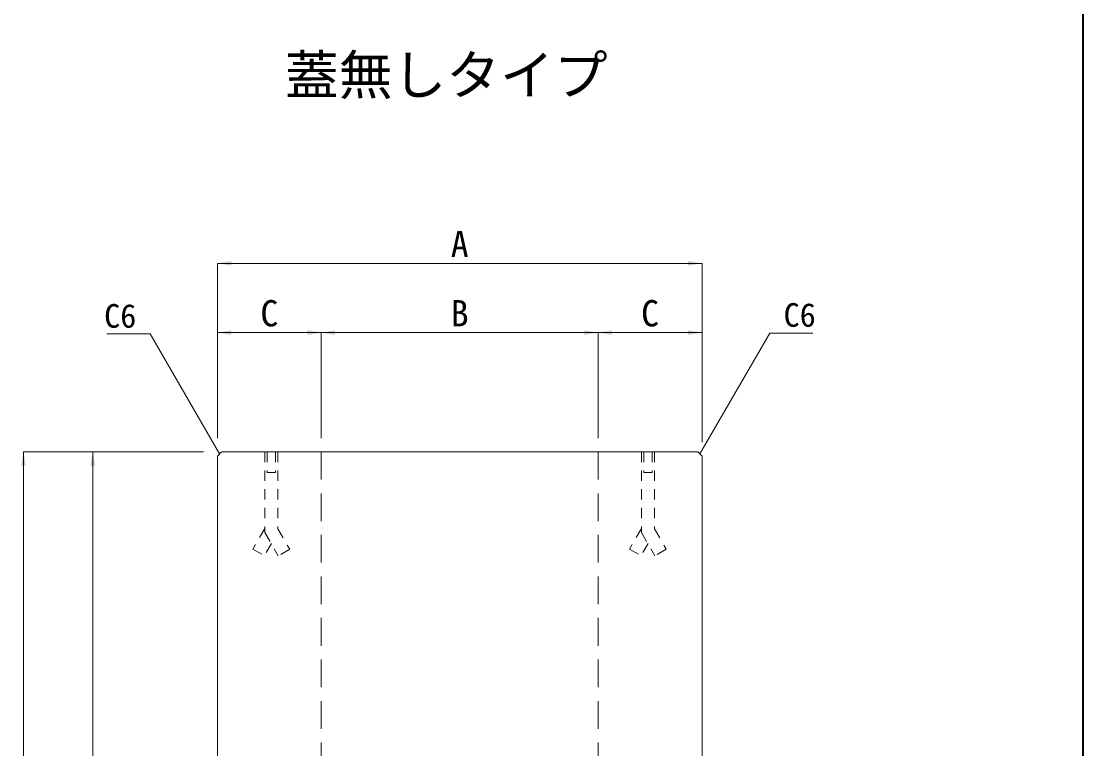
# Model space of a CAD drawing. Units: millimetres at full size; details may follow other scales. Extents: x 77366 to 106166, y -28085 to 6898.
# Drawn here: x 79832 to 81366, y 3862 to 4913 of the extents above; entities that cross this region are included whole.
import ezdxf
from ezdxf.enums import TextEntityAlignment as Align

# ---------------------------------------------------------------- set-up
doc = ezdxf.new("R2010")
doc.units = ezdxf.units.MM
doc.header["$LTSCALE"] = 50
doc.linetypes.add('USER1', pattern=[0.54, 0.3, -0.24])
doc.linetypes.add('USER2', pattern=[1.2, 0.8, -0.4])
for name, color, linetype, lineweight in [('図枠', 7, 'Continuous', 5), ('寸法線', 7, 'Continuous', 13), ('引出線', 4, 'Continuous', 13), ('本体', 2, 'Continuous', 20), ('ｲﾝｻｰﾄ', 3, 'USER1', 9)]:
    doc.layers.add(name, color=color, linetype=linetype, lineweight=lineweight)
doc.styles.add('ＭＳ ゴシック', font='')
doc.styles.get('ＭＳ ゴシック').set_extended_font_data('MS Gothic')

# ---------------------------------------------------------------- blocks, each defined once
blk = doc.blocks.new('filled_arrow')
at = {"color": 0, "linetype": 'Continuous', "lineweight": -2}
blk.add_solid([(7.5, 1.25), (0, 0), (7.5, -1.25)], dxfattribs=at)

msp = doc.modelspace()

# ---------------------------------------------------------------- linework, layer by layer
at = {"layer": '図枠', "lineweight": 40}
msp.add_line((81365.8, 5414.64), (81365.8, -125.36), dxfattribs=at)
at = {"layer": '寸法線'}
for p, q in [((80815.8, 4563.06), (80115.8, 4563.06)), ((80115.8, 4310.78), (80115.8, 4563.06)), ((80815.8, 4304.78), (80815.8, 4563.06)), ((80115.8, 4463.06), (80265.8, 4463.06)), ((80115.8, 4310.78), (80115.8, 4463.06)), ((80265.8, 4310.78), (80265.8, 4463.06)), ((80265.8, 4463.06), (80665.8, 4463.06)), ((80265.8, 4310.78), (80265.8, 4463.06)), ((80665.8, 4310.78), (80665.8, 4463.06)), ((80665.8, 4463.06), (80815.8, 4463.06)), ((80665.8, 4310.78), (80665.8, 4463.06)), ((80815.8, 4304.78), (80815.8, 4463.06)), ((79835.8, 3040.78), (79835.8, 4290.78)), ((80095.8, 4290.78), (79835.8, 4290.78)), ((79935.8, 4290.78), (79935.8, 3190.78)), ((80095.8, 4290.78), (79935.8, 4290.78))]:
    msp.add_line(p, q, dxfattribs=at)
at = {"layer": '引出線'}
for points in [[(80812.8, 4287.78), (80913.65, 4462.45), (80976.04, 4462.45)], [(80118.8, 4287.78), (80018.73, 4461.09), (79956.34, 4461.09)]]:
    msp.add_lwpolyline(points, dxfattribs=at)
at = {"layer": '本体'}
for p, q in [((80115.8, 4284.78), (80121.8, 4290.78)), ((80115.8, 4284.78), (80115.8, 3040.78)), ((80121.8, 4290.78), (80809.8, 4290.78)), ((80809.8, 4290.78), (80815.8, 4284.78)), ((80815.8, 4284.78), (80815.8, 3040.78))]:
    msp.add_line(p, q, dxfattribs=at)
at = {"layer": '本体', "linetype": 'USER2', "lineweight": 9}
for p, q in [((80265.8, 4290.78), (80265.8, 3190.78)), ((80665.8, 4290.78), (80665.8, 3190.78))]:
    msp.add_line(p, q, dxfattribs=at)
at = {"layer": 'ｲﾝｻｰﾄ'}
for p, q in [((80184.3, 4290.78), (80184.3, 4174.3)), ((80184.3, 4290.78), (80203.3, 4290.78)), ((80187.72, 4290.78), (80187.72, 4260.78)), ((80199.88, 4290.78), (80199.88, 4260.78)), ((80203.3, 4290.78), (80203.3, 4179.39)), ((80728.3, 4290.78), (80728.3, 4174.3)), ((80728.3, 4290.78), (80747.3, 4290.78)), ((80731.72, 4290.78), (80731.72, 4260.78)), ((80743.88, 4290.78), (80743.88, 4260.78)), ((80747.3, 4290.78), (80747.3, 4179.39)), ((80187.72, 4260.78), (80199.88, 4260.78)), ((80731.72, 4260.78), (80743.88, 4260.78)), ((80184.3, 4180.1), (80167.08, 4150.28)), ((80184.3, 4174.3), (80203.75, 4140.6)), ((80203.3, 4179.39), (80220.21, 4150.1)), ((80728.3, 4180.1), (80711.08, 4150.28)), ((80728.3, 4174.3), (80747.75, 4140.6)), ((80747.3, 4179.39), (80764.21, 4150.1)), ((80193.8, 4158.55), (80183.53, 4140.78)), ((80737.8, 4158.55), (80727.53, 4140.78)), ((80167.08, 4150.28), (80183.53, 4140.78)), ((80220.21, 4150.1), (80203.75, 4140.6)), ((80711.08, 4150.28), (80727.53, 4140.78)), ((80764.21, 4150.1), (80747.75, 4140.6))]:
    msp.add_line(p, q, dxfattribs=at)

# ---------------------------------------------------------------- block references
at = {"layer": '寸法線', "xscale": 2.67, "yscale": 2.67}
for p in [(80115.8, 4563.06), (80115.8, 4463.06), (80265.8, 4463.06), (80665.8, 4463.06)]:
    msp.add_blockref('filled_arrow', p, dxfattribs=at)
for p, rotation in [((80815.8, 4563.06), 180), ((80265.8, 4463.06), 180), ((80665.8, 4463.06), 180), ((80815.8, 4463.06), 180), ((79835.8, 4290.78), 270), ((79935.8, 4290.78), 270)]:
    msp.add_blockref('filled_arrow', p, dxfattribs=dict(at, rotation=rotation))
at = {"layer": '引出線', "xscale": 0.133, "yscale": 0.133}
for p, rotation in [((80118.8, 4287.78), 120), ((80812.8, 4287.78), 60)]:
    msp.add_blockref('filled_arrow', p, dxfattribs=dict(at, rotation=rotation))

# ---------------------------------------------------------------- texts
at = {"layer": '図枠', "style": 'ＭＳ ゴシック'}
msp.add_text('蓋無しタイプ ', height=56.96, dxfattribs=at).set_placement((80465.8, 4835.27), align=Align.MIDDLE_CENTER)
at = {"layer": '寸法線', "style": 'ＭＳ ゴシック'}
for s, p in [('A', (80465.8, 4591.06)), ('C', (80190.8, 4491.06)), ('B', (80465.8, 4491.06)), ('C', (80740.8, 4491.06))]:
    msp.add_text(s, height=37.98, dxfattribs=at).set_placement(p, align=Align.MIDDLE_CENTER)
at = {"layer": '引出線', "style": 'ＭＳ ゴシック'}
msp.add_text('C6', height=34.18, dxfattribs=at).set_placement((79998.73, 4504.29), align=Align.TOP_RIGHT)
msp.add_text('C6', height=34.18, dxfattribs=at).set_placement((80933.65, 4505.65), align=Align.TOP_LEFT)

doc.saveas('drawing.dxf')
